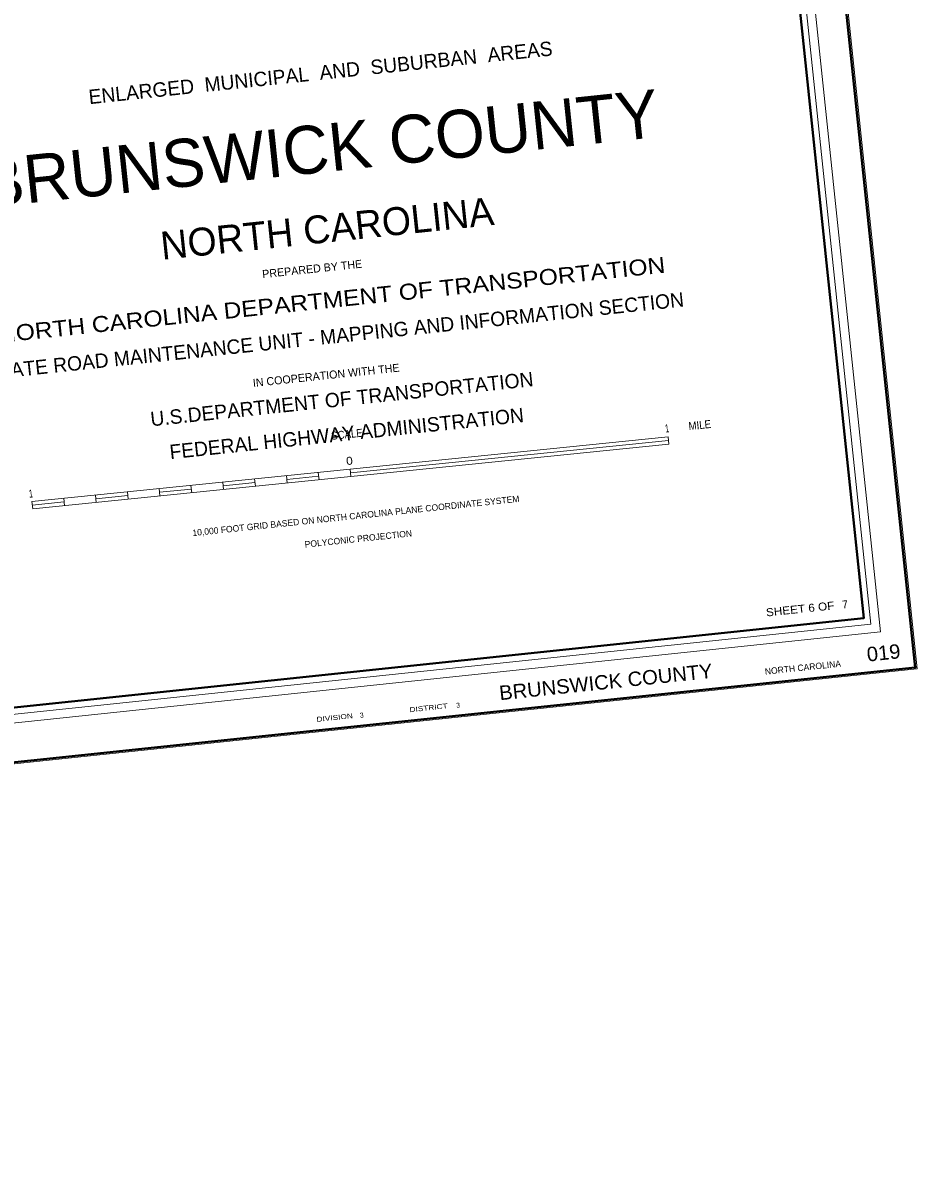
# Model space of a CAD drawing. Extents: x 457696 to 745189, y 7125 to 274887.
# Drawn here: x 560437 to 578436, y 123003 to 146101 of the extents above; entities that cross this region are included whole.
import ezdxf
from ezdxf.enums import TextEntityAlignment as Align

# ---------------------------------------------------------------- set-up
doc = ezdxf.new("R2010")
doc.units = 0
doc.header["$LTSCALE"] = 52
doc.header["$PDMODE"] = 32
doc.header["$PDSIZE"] = 26
doc.layers.add('1', color=7, linetype='Continuous', lineweight=25)
doc.layers.add('20', color=7, linetype='Continuous', lineweight=40)
doc.layers.add('12', color=7, linetype='Continuous')

msp = doc.modelspace()

# ---------------------------------------------------------------- linework, layer by layer
at = {"layer": '1', "lineweight": 13}
msp.add_lwpolyline([(578435.63, 133103.86), (482334.33, 123003.21), (476439.24, 179091.3), (572540.53, 189191.95)], close=True, dxfattribs=at)
at = {"layer": '1'}
msp.add_point((578397.16, 133135.01), dxfattribs=at)
at = {"layer": '20', "lineweight": 13}
for p, q in [((567029.73, 137049.16), (573434.15, 137699.7)), ((560617.74, 136473.12), (567022.16, 137123.66)), ((560632.88, 136324.13), (567037.3, 136974.67)), ((565756.41, 136844.56), (565741.28, 136993.55)), ((565748.84, 136919.06), (566389.29, 136984.11)), ((566396.85, 136909.62), (566381.72, 137058.6)), ((563835.09, 136649.4), (563819.95, 136798.39)), ((564475.53, 136714.46), (564460.39, 136863.44)), ((564467.96, 136788.95), (565108.4, 136854)), ((565115.97, 136779.51), (565100.84, 136928.49)), ((561273.32, 136389.19), (561258.18, 136538.17)), ((561913.76, 136454.24), (561898.63, 136603.23)), ((561906.19, 136528.73), (562546.64, 136593.79)), ((562554.2, 136519.29), (562539.07, 136668.28)), ((563194.64, 136584.35), (563179.51, 136733.33)), ((563187.08, 136658.84), (563827.52, 136723.89)), ((560632.88, 136324.13), (560617.74, 136473.12)), ((560625.31, 136398.63), (561265.75, 136463.68))]:
    msp.add_line(p, q, dxfattribs=at)
at = {"layer": '20'}
for points in [[(476477.71, 179060.15), (572509.38, 189153.48), (578397.16, 133135.01), (482365.49, 123041.67)], [(479764.01, 178290.48), (571704.86, 187953.85), (577362.61, 134124), (485421.76, 124460.63)]]:
    msp.add_lwpolyline(points, close=True, dxfattribs=at)
at = {"layer": '20', "lineweight": 13}
msp.add_lwpolyline([(479422.5, 178581.84), (485146.59, 124120.72), (485305.49, 124317.08), (479620.44, 178406.75), (571821.1, 188097.43), (577506.15, 134007.76), (485305.49, 124317.08), (485146.59, 124120.72), (577702.43, 133848.73), (571978.34, 188309.85)], close=True, dxfattribs=at)
for points in [[(567037.3, 136974.67), (567022.16, 137123.66), (573426.58, 137774.19)], [(567037.3, 136974.67), (573441.72, 137625.21), (573426.58, 137774.19)]]:
    msp.add_lwpolyline(points, dxfattribs=at)

# ---------------------------------------------------------------- texts
at = {"layer": '12'}
for s, height, rotation, p in [('ENLARGED  MUNICIPAL  AND  SUBURBAN  AREAS', 289.7, 6.002, (566442.27, 144957.35)), ('   BRUNSWICK COUNTY   ', 965.6, 6, (566462.52, 143096.04)), ('NORTH CAROLINA', 563.3, 6.007, (566589.3, 141687.81)), ('PREPARED BY THE', 161, 6.006, (566267.87, 141073.05)), ('STATE ROAD MAINTENANCE UNIT - MAPPING AND INFORMATION SECTION', 289.7, 6.002, (566733.84, 139659.59)), ('U.S.DEPARTMENT OF TRANSPORTATION', 289.7, 6.006, (566872.02, 138390.74)), ('IN COOPERATION WITH THE', 161, 6.007, (566548.78, 138932.93)), ('FEDERAL HIGHWAY ADMINISTRATION', 289.7, 6.006, (566968.53, 137699.17))]:
    msp.add_text(s, height=height, rotation=rotation, dxfattribs=at).set_placement(p, align=Align.CENTER)
at = {"layer": '12', "width": 1.15}
msp.add_text('NORTH CAROLINA DEPARTMENT OF TRANSPORTATION', height=321.8, rotation=6.007, dxfattribs=at).set_placement((566666.92, 140372.63), align=Align.CENTER)
at = {"layer": '20'}
for s, height, rotation, width, p in [('SCALE', 161, 5.8, 0.9, (566966.93, 137746.23)), ('1', 161, 5.8, 0.6, (573409.96, 137864.55)), ('MILE', 161, 5.8, 0.9, (574068.92, 137931.68)), ('0', 161, 5.8, 1.1, (567017.43, 137212.56)), ('1', 161, 5.8, 0.6, (560606.3, 136553)), ('SHEET 6 OF', 160.9, 6, 1.1, (576090.68, 134231.94)), ('019', 289.7, 6, 1.05, (577777.23, 133287)), ('BRUNSWICK COUNTY   ', 289.7, 6, 1.05, (572354.64, 132718.41)), ('DISTRICT', 100, 6, 1.25, (568607.52, 132273.65)), ('DIVISION', 100, 6, 1.25, (566717.32, 132077.29))]:
    msp.add_text(s, height=height, rotation=rotation, dxfattribs=dict(at, width=width)).set_placement(p, align=Align.CENTER)
for s, height, rotation, p in [('10,000 FOOT GRID BASED ON NORTH CAROLINA PLANE COORDINATE SYSTEM', 128.7, 5.995, (567146.32, 136121.86)), ('POLYCONIC PROJECTION', 128.7, 6.001, (567195.18, 135658.66)), ('7  ', 160.9, 6, (577053.89, 134329.25))]:
    msp.add_text(s, height=height, rotation=rotation, dxfattribs=at).set_placement(p, align=Align.CENTER)
for s, height, p in [('NORTH CAROLINA', 128.7, (575378.7, 132988.54)), (' 3', 100, (569125.59, 132317.64)), (' 3', 100, (567186.18, 132117.28))]:
    msp.add_text(s, height=height, rotation=6, dxfattribs=at).set_placement(p)

doc.saveas('drawing.dxf')
